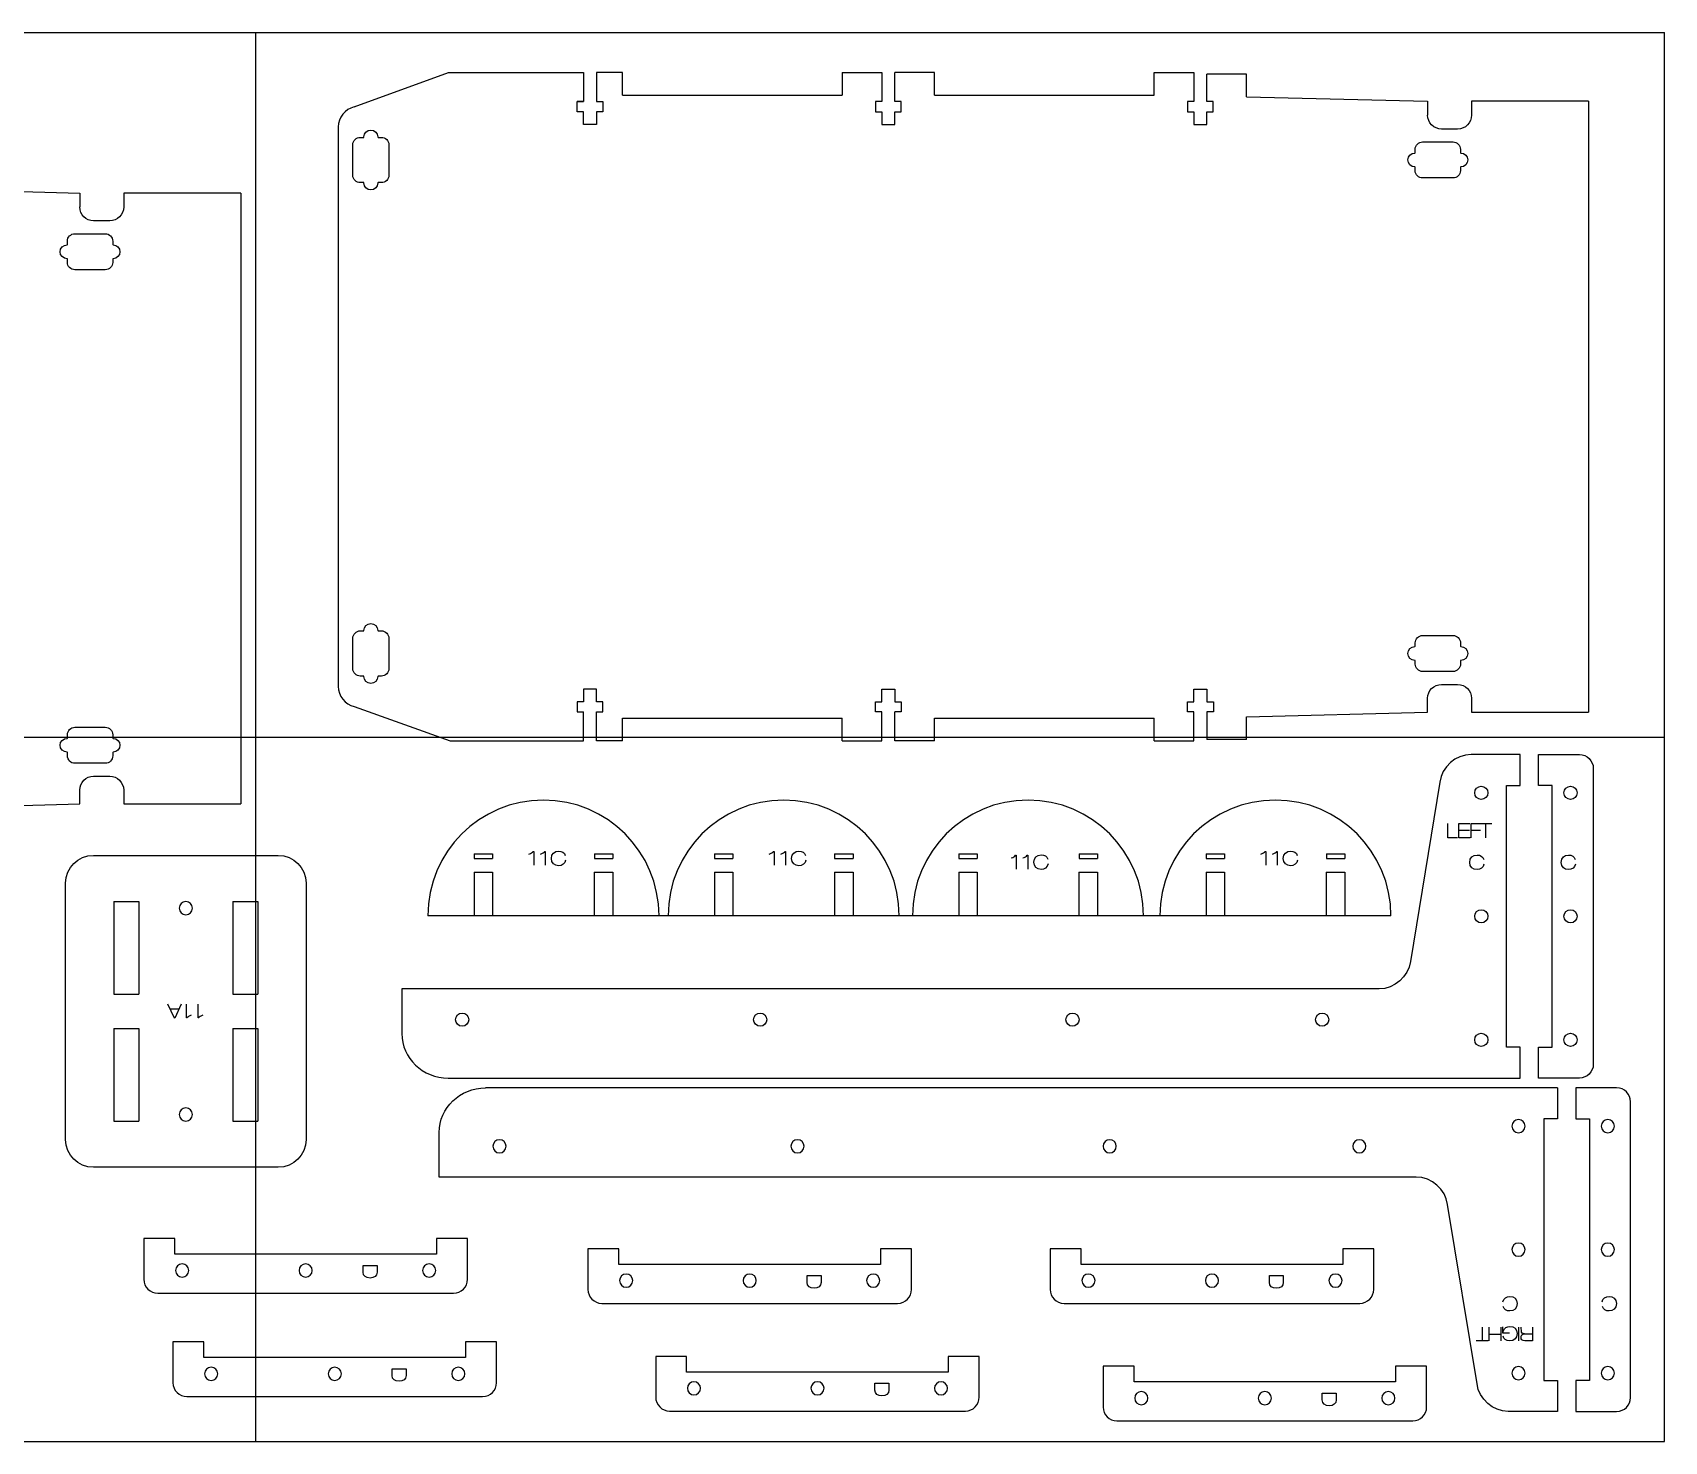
# Model space of a CAD drawing. Extents: x 0 to 610, y 0 to 305.
# Drawn here: x 256.6 to 609.6, y 0 to 304.8 of the extents above; entities that cross this region are included whole.
import ezdxf

# ---------------------------------------------------------------- set-up
doc = ezdxf.new("R2010")
doc.units = 0
doc.layers.add('CUTS', color=1, linetype='Continuous', true_color=0xff0000)
doc.layers.add('TEXT', color=5, linetype='Continuous', true_color=0x0000ff)
doc.layers.add('laser bed referance', color=3, linetype='Continuous', lineweight=25, true_color=0x00ff00)
doc.layers.add('Referance lines', color=2, linetype='Continuous', lineweight=25, true_color=0xffff00)

msp = doc.modelspace()

# ---------------------------------------------------------------- linework, layer by layer
at = {"layer": 'CUTS', "color": 1, "lineweight": 25, "true_color": 0xff0000}
for p, q in [((326.15, 288.71), (346.6, 296.14)), ((346.6, 296.14), (375.78, 296.14)), ((375.78, 296.14), (375.78, 289.88)), ((384.2, 296.14), (378.58, 296.14)), ((378.58, 296.14), (378.58, 289.88)), ((384.2, 291.24), (384.2, 296.14)), ((431.71, 296.14), (431.71, 291.24)), ((431.71, 296.14), (440.31, 296.14)), ((440.31, 296.14), (440.31, 289.88)), ((451.71, 296.14), (443.11, 296.14)), ((443.11, 289.88), (443.11, 296.14)), ((451.71, 291.24), (451.71, 296.14)), ((499.23, 291.24), (499.23, 296.14)), ((499.23, 296.14), (507.81, 296.14)), ((507.81, 296.14), (507.81, 289.88)), ((519.23, 295.84), (510.61, 295.84)), ((510.61, 289.88), (510.61, 295.84)), ((519.23, 290.94), (519.23, 295.84)), ((374.38, 287.68), (374.38, 289.88)), ((374.38, 289.88), (375.78, 289.88)), ((375.78, 289.88), (374.38, 289.88)), ((378.58, 289.88), (379.98, 289.88)), ((379.98, 289.88), (379.98, 287.68)), ((384.2, 291.24), (431.71, 291.24)), ((440.31, 289.88), (438.91, 289.88)), ((438.91, 289.88), (438.91, 287.68)), ((444.51, 289.88), (443.11, 289.88)), ((444.51, 287.68), (444.51, 289.88)), ((451.71, 291.24), (499.23, 291.24)), ((507.81, 289.88), (506.41, 289.88)), ((506.41, 289.88), (506.41, 287.68)), ((512.01, 289.88), (510.61, 289.88)), ((512.01, 287.68), (512.01, 289.88)), ((519.23, 290.94), (558.38, 289.94)), ((558.38, 289.94), (558.38, 286.94)), ((593.21, 289.94), (593.21, 157.77)), ((375.78, 287.68), (374.38, 287.68)), ((375.78, 284.93), (375.78, 287.68)), ((379.98, 287.68), (378.58, 287.68)), ((378.58, 287.68), (378.58, 284.93)), ((438.91, 287.68), (440.31, 287.68)), ((440.31, 287.68), (440.31, 284.93)), ((443.11, 284.93), (443.11, 287.68)), ((443.11, 287.68), (444.51, 287.68)), ((506.41, 287.68), (507.81, 287.68)), ((507.81, 287.68), (507.81, 284.94)), ((510.61, 284.94), (510.61, 287.68)), ((510.61, 287.68), (512.01, 287.68)), ((378.58, 284.93), (375.78, 284.93)), ((440.31, 284.93), (443.11, 284.93)), ((507.81, 284.94), (510.61, 284.94)), ((227.65, 271.08), (266.8, 270.08)), ((266.8, 270.08), (266.8, 267.08)), ((301.64, 270.08), (301.64, 137.91)), ((378.58, 162.77), (375.78, 162.77)), ((375.78, 162.77), (375.78, 160.03)), ((378.58, 160.03), (378.58, 162.77)), ((440.31, 160.03), (440.31, 162.77)), ((440.31, 162.77), (443.11, 162.77)), ((443.11, 162.77), (443.11, 160.03)), ((507.84, 160.03), (507.84, 162.77)), ((507.84, 162.77), (510.64, 162.77)), ((510.64, 162.77), (510.64, 160.03)), ((326.15, 159.01), (346.96, 151.57)), ((375.78, 160.03), (374.38, 160.03)), ((374.38, 160.03), (374.38, 157.83)), ((379.98, 160.03), (378.58, 160.03)), ((379.98, 157.83), (379.98, 160.03)), ((438.91, 157.83), (438.91, 160.03)), ((438.91, 160.03), (440.31, 160.03)), ((443.11, 160.03), (444.51, 160.03)), ((444.51, 160.03), (444.51, 157.83)), ((506.44, 157.83), (506.44, 160.03)), ((506.44, 160.03), (507.84, 160.03)), ((510.64, 160.03), (512.04, 160.03)), ((512.04, 160.03), (512.04, 157.83)), ((558.38, 157.77), (558.38, 160.77)), ((374.38, 157.83), (375.78, 157.83)), ((375.78, 151.57), (375.78, 157.83)), ((378.58, 151.57), (378.58, 157.83)), ((378.58, 157.83), (379.98, 157.83)), ((384.2, 151.57), (384.2, 156.47)), ((384.2, 156.47), (431.71, 156.47)), ((431.71, 151.57), (431.71, 156.47)), ((440.31, 157.83), (438.91, 157.83)), ((440.31, 151.57), (440.31, 157.83)), ((444.51, 157.83), (443.11, 157.83)), ((443.11, 151.57), (443.11, 157.83)), ((451.71, 151.57), (451.71, 156.47)), ((451.71, 156.47), (499.23, 156.47)), ((499.23, 151.57), (499.23, 156.47)), ((507.84, 157.83), (506.44, 157.83)), ((507.84, 151.57), (507.84, 157.83)), ((512.04, 157.83), (510.64, 157.83)), ((510.64, 157.83), (510.64, 151.87)), ((519.23, 156.77), (558.38, 157.77)), ((519.23, 151.87), (519.23, 156.77)), ((519.23, 151.87), (510.64, 151.87)), ((346.96, 151.57), (375.78, 151.57)), ((384.2, 151.57), (378.58, 151.57)), ((431.71, 151.57), (440.31, 151.57)), ((451.71, 151.57), (443.11, 151.57)), ((499.23, 151.57), (507.84, 151.57)), ((227.65, 136.91), (266.8, 137.91)), ((266.8, 137.91), (266.8, 140.91)), ((352.11, 127.13), (356.11, 127.13)), ((352.11, 127.13), (352.11, 126.13)), ((356.11, 127.13), (356.11, 126.13)), ((378.14, 127.13), (382.14, 127.13)), ((378.14, 127.13), (378.14, 126.13)), ((382.14, 127.13), (382.14, 126.13)), ((404.08, 127.13), (408.08, 127.13)), ((404.08, 127.13), (404.08, 126.13)), ((408.08, 127.13), (408.08, 126.13)), ((430.11, 127.13), (434.11, 127.13)), ((430.11, 127.13), (430.11, 126.13)), ((434.11, 127.13), (434.11, 126.13)), ((456.94, 127.13), (460.94, 127.13)), ((456.94, 127.13), (456.94, 126.13)), ((460.94, 127.13), (460.94, 126.13)), ((482.97, 127.13), (486.97, 127.13)), ((482.97, 127.13), (482.97, 126.13)), ((486.97, 127.13), (486.97, 126.13)), ((510.45, 127.13), (514.45, 127.13)), ((510.45, 127.13), (510.45, 126.13)), ((514.45, 127.13), (514.45, 126.13)), ((536.48, 127.13), (540.48, 127.13)), ((536.48, 127.13), (536.48, 126.13)), ((540.48, 127.13), (540.48, 126.13)), ((269.75, 126.79), (309.75, 126.79)), ((352.11, 126.13), (356.11, 126.13)), ((378.14, 126.13), (382.14, 126.13)), ((404.08, 126.13), (408.08, 126.13)), ((430.11, 126.13), (434.11, 126.13)), ((456.94, 126.13), (460.94, 126.13)), ((482.97, 126.13), (486.97, 126.13)), ((510.45, 126.13), (514.45, 126.13)), ((536.48, 126.13), (540.48, 126.13)), ((315.75, 120.79), (315.75, 65.3)), ((352.11, 123.13), (356.11, 123.13)), ((352.11, 123.13), (352.11, 113.72)), ((356.11, 123.13), (356.11, 113.72)), ((378.11, 123.13), (382.11, 123.13)), ((378.11, 123.13), (378.11, 113.72)), ((382.11, 123.13), (382.11, 113.72)), ((404.08, 123.13), (408.08, 123.13)), ((404.08, 123.13), (404.08, 113.72)), ((408.08, 123.13), (408.08, 113.72)), ((430.08, 123.13), (434.08, 123.13)), ((430.08, 123.13), (430.08, 113.72)), ((434.08, 123.13), (434.08, 113.72)), ((456.94, 123.13), (460.94, 123.13)), ((456.94, 123.13), (456.94, 113.72)), ((460.94, 123.13), (460.94, 113.72)), ((482.94, 123.13), (486.94, 123.13)), ((482.94, 123.13), (482.94, 113.72)), ((486.94, 123.13), (486.94, 113.72)), ((510.45, 123.13), (514.45, 123.13)), ((510.45, 123.13), (510.45, 113.72)), ((514.45, 123.13), (514.45, 113.72)), ((536.45, 123.13), (540.45, 123.13)), ((536.45, 123.13), (536.45, 113.72)), ((540.45, 123.13), (540.45, 113.72)), ((274.15, 116.79), (279.55, 116.79)), ((274.15, 116.79), (274.15, 96.79)), ((279.55, 116.79), (279.55, 96.79)), ((299.95, 116.79), (299.95, 96.79)), ((299.95, 116.79), (305.35, 116.79)), ((305.35, 116.79), (305.35, 96.79)), ((550.45, 113.74), (342.11, 113.74)), ((274.15, 96.79), (279.55, 96.79)), ((299.95, 96.79), (305.35, 96.79)), ((274.15, 89.3), (274.15, 69.3)), ((274.15, 89.3), (279.55, 89.3)), ((279.55, 89.3), (279.55, 69.3)), ((299.95, 89.3), (299.95, 69.3)), ((299.95, 89.3), (305.35, 89.3)), ((305.35, 89.3), (305.35, 69.3)), ((586.46, 76.48), (354.55, 76.48)), ((274.15, 69.3), (279.55, 69.3)), ((299.95, 69.3), (305.35, 69.3)), ((283.67, 32.06), (347.67, 32.06)), ((379.73, 29.86), (443.73, 29.86)), ((479.73, 29.86), (543.73, 29.86)), ((289.96, 9.7), (353.96, 9.7)), ((394.39, 6.56), (458.39, 6.56)), ((491.17, 4.43), (555.17, 4.43))]:
    msp.add_line(p, q, dxfattribs=at)
for points in [[(593.21, 289.94), (567.88, 289.94), (567.88, 286.94)], [(322.7, 284.41), (322.7, 163.3)], [(564.88, 283.94), (561.38, 283.94)], [(325.87, 273.96), (325.87, 280.53)], [(327.49, 282.14), (328.23, 282.14), (328.27, 282.22)], [(331.27, 282.22), (331.32, 282.14), (332.06, 282.14)], [(333.67, 280.53), (333.67, 273.96)], [(555.69, 278.79), (555.69, 279.53)], [(557.31, 281.15), (563.88, 281.15)], [(565.49, 279.53), (565.49, 278.79), (565.57, 278.75)], [(555.62, 278.75), (555.69, 278.79), (555.69, 278.79)], [(555.69, 274.96), (555.69, 275.7), (555.62, 275.75)], [(565.57, 275.75), (565.49, 275.7), (565.49, 274.96)], [(328.23, 272.34), (327.49, 272.34)], [(328.27, 272.27), (328.23, 272.34), (328.23, 272.34)], [(332.06, 272.34), (331.32, 272.34), (331.27, 272.27)], [(563.88, 273.35), (557.31, 273.35)], [(301.64, 270.08), (276.3, 270.08), (276.3, 267.08)], [(265.74, 261.29), (272.3, 261.29)], [(273.3, 264.08), (269.8, 264.08)], [(264.05, 258.89), (264.12, 258.93), (264.12, 258.93)], [(264.12, 258.93), (264.12, 259.67)], [(273.92, 259.67), (273.92, 258.93), (274, 258.89)], [(264.12, 255.1), (264.12, 255.84), (264.05, 255.89)], [(274, 255.89), (273.92, 255.84), (273.92, 255.1)], [(272.3, 253.49), (265.74, 253.49)], [(325.87, 167.19), (325.87, 173.75)], [(327.49, 175.37), (328.23, 175.37), (328.27, 175.45)], [(331.27, 175.45), (331.32, 175.37), (332.06, 175.37)], [(333.67, 173.75), (333.67, 167.19)], [(557.32, 174.37), (563.88, 174.37)], [(555.62, 171.97), (555.7, 172.02), (555.7, 172.76)], [(565.5, 172.76), (565.5, 172.02), (565.57, 171.97)], [(555.7, 168.19), (555.7, 168.93), (555.62, 168.97)], [(563.88, 166.57), (557.32, 166.57)], [(565.57, 168.97), (565.5, 168.93), (565.5, 168.93)], [(565.5, 168.93), (565.5, 168.19)], [(328.23, 165.57), (327.49, 165.57)], [(328.27, 165.49), (328.23, 165.57), (328.23, 165.57)], [(332.06, 165.57), (331.32, 165.57), (331.27, 165.49)], [(561.38, 163.77), (564.88, 163.77)], [(567.88, 160.77), (567.88, 157.77), (593.21, 157.77)], [(264.05, 152.11), (264.13, 152.16), (264.13, 152.89)], [(265.74, 154.51), (272.31, 154.51)], [(273.93, 152.89), (273.93, 152.16), (274, 152.11)], [(264.13, 148.33), (264.13, 149.06), (264.05, 149.11)], [(274, 149.11), (273.93, 149.06), (273.93, 149.06)], [(273.93, 149.06), (273.93, 148.33)], [(578.4, 85.3), (575.45, 85.3), (575.45, 141.9), (578.4, 141.9), (578.4, 148.6), (578.4, 148.6), (567.78, 148.6)], [(591.22, 78.6), (582.4, 78.6), (582.4, 85.3), (585.35, 85.3), (585.35, 141.9), (582.4, 141.9), (582.4, 148.6), (585.31, 148.6), (591.22, 148.6)], [(272.31, 146.71), (265.74, 146.71)], [(594.23, 145.6), (594.23, 81.6), (594.23, 81.6)], [(269.8, 143.91), (273.3, 143.91)], [(561.01, 142.65), (554.65, 103.83)], [(276.3, 140.91), (276.3, 137.91), (301.64, 137.91)], [(263.75, 65.3), (263.75, 120.79)], [(547.88, 97.88), (540.27, 97.88), (336.49, 97.88)], [(346.49, 78.6), (578.4, 78.6), (578.4, 85.3), (578.4, 85.3)], [(586.46, 76.48), (586.46, 69.78), (583.51, 69.78), (583.51, 13.18), (586.46, 13.18), (586.46, 6.48), (575.84, 6.48)], [(599.28, 76.48), (590.46, 76.48), (590.46, 69.78), (593.41, 69.78), (593.41, 13.18), (590.46, 13.18), (590.46, 6.48), (599.28, 6.48)], [(602.28, 9.48), (602.28, 73.48), (602.28, 73.48)], [(309.75, 59.3), (269.75, 59.3)], [(555.94, 57.2), (548.33, 57.2), (344.55, 57.2)], [(569.07, 12.43), (562.71, 51.25)], [(350.67, 35.06), (350.67, 43.88), (343.97, 43.88), (343.97, 40.48), (287.37, 40.48), (287.37, 43.88), (280.67, 43.88), (280.67, 35.06)], [(446.73, 32.86), (446.73, 41.68), (440.03, 41.68), (440.03, 38.28), (383.43, 38.28), (383.43, 41.68), (376.73, 41.68), (376.73, 32.86)], [(546.73, 32.86), (546.73, 41.68), (540.03, 41.68), (540.03, 38.28), (483.43, 38.28), (483.43, 41.68), (476.73, 41.68), (476.73, 32.86)], [(356.96, 12.7), (356.96, 21.53), (350.26, 21.53), (350.26, 18.13), (293.66, 18.13), (293.66, 21.53), (286.96, 21.53), (286.96, 12.7)], [(461.39, 9.56), (461.39, 18.38), (454.69, 18.38), (454.69, 14.98), (398.09, 14.98), (398.09, 18.38), (391.39, 18.38), (391.39, 9.56)], [(558.17, 7.43), (558.17, 16.25), (551.47, 16.25), (551.47, 12.85), (494.87, 12.85), (494.87, 16.25), (488.17, 16.25), (488.17, 7.43)]]:
    msp.add_lwpolyline(points, dxfattribs=at)
for points in [[(326.15, 288.71), (324.25, 288.29), (322.7, 286.35), (322.7, 284.41)], [(561.38, 283.94), (559.72, 283.94), (558.38, 285.28), (558.38, 286.94)], [(567.88, 286.94), (567.88, 285.28), (566.53, 283.94), (564.88, 283.94)], [(328.27, 282.22), (328.27, 283.05), (328.94, 283.73), (329.77, 283.73)], [(329.77, 283.73), (330.6, 283.73), (331.27, 283.05), (331.27, 282.22)], [(325.87, 280.53), (325.87, 281.42), (326.6, 282.14), (327.49, 282.14)], [(332.06, 282.14), (332.95, 282.14), (333.67, 281.42), (333.67, 280.53)], [(555.69, 279.53), (555.69, 280.42), (556.42, 281.15), (557.31, 281.15)], [(563.88, 281.15), (564.77, 281.15), (565.49, 280.42), (565.49, 279.53)], [(554.12, 277.25), (554.12, 278.07), (554.79, 278.75), (555.62, 278.75)], [(555.62, 275.75), (554.79, 275.75), (554.12, 276.42), (554.12, 277.25)], [(565.57, 278.75), (566.4, 278.75), (567.07, 278.07), (567.07, 277.25)], [(567.07, 277.25), (567.07, 276.42), (566.4, 275.75), (565.57, 275.75)], [(327.49, 272.34), (326.6, 272.34), (325.87, 273.07), (325.87, 273.96)], [(329.77, 270.77), (328.94, 270.77), (328.27, 271.44), (328.27, 272.27)], [(331.27, 272.27), (331.27, 271.44), (330.6, 270.77), (329.77, 270.77)], [(333.67, 273.96), (333.67, 273.07), (332.95, 272.34), (332.06, 272.34)], [(557.31, 273.35), (556.42, 273.35), (555.69, 274.07), (555.69, 274.96)], [(565.49, 274.96), (565.49, 274.07), (564.77, 273.35), (563.88, 273.35)], [(269.8, 264.08), (268.15, 264.08), (266.8, 265.42), (266.8, 267.08)], [(276.3, 267.08), (276.3, 265.42), (274.96, 264.08), (273.3, 264.08)], [(264.12, 259.67), (264.12, 260.56), (264.85, 261.29), (265.74, 261.29)], [(272.3, 261.29), (273.19, 261.29), (273.92, 260.56), (273.92, 259.67)], [(262.55, 257.39), (262.55, 258.21), (263.22, 258.89), (264.05, 258.89)], [(274, 258.89), (274.83, 258.89), (275.5, 258.21), (275.5, 257.39)], [(264.05, 255.89), (263.22, 255.89), (262.55, 256.56), (262.55, 257.39)], [(265.74, 253.49), (264.85, 253.49), (264.12, 254.21), (264.12, 255.1)], [(273.92, 255.1), (273.92, 254.21), (273.19, 253.49), (272.3, 253.49)], [(275.5, 257.39), (275.5, 256.56), (274.83, 255.89), (274, 255.89)], [(328.27, 175.45), (328.27, 176.28), (328.94, 176.95), (329.77, 176.95)], [(329.77, 176.95), (330.6, 176.95), (331.27, 176.28), (331.27, 175.45)], [(325.87, 173.75), (325.87, 174.64), (326.6, 175.37), (327.49, 175.37)], [(332.06, 175.37), (332.95, 175.37), (333.67, 174.64), (333.67, 173.75)], [(555.7, 172.76), (555.7, 173.65), (556.43, 174.37), (557.32, 174.37)], [(563.88, 174.37), (564.77, 174.37), (565.5, 173.65), (565.5, 172.76)], [(554.12, 170.47), (554.12, 171.3), (554.79, 171.97), (555.62, 171.97)], [(555.62, 168.97), (554.79, 168.97), (554.12, 169.64), (554.12, 170.47)], [(565.57, 171.97), (566.4, 171.97), (567.07, 171.3), (567.07, 170.47)], [(567.07, 170.47), (567.07, 169.64), (566.4, 168.97), (565.57, 168.97)], [(327.49, 165.57), (326.6, 165.57), (325.87, 166.29), (325.87, 167.19)], [(333.67, 167.19), (333.67, 166.29), (332.95, 165.57), (332.06, 165.57)], [(557.32, 166.57), (556.43, 166.57), (555.7, 167.3), (555.7, 168.19)], [(565.5, 168.19), (565.5, 167.3), (564.77, 166.57), (563.88, 166.57)], [(322.7, 163.3), (322.7, 161.36), (324.25, 159.42), (326.15, 159.01)], [(329.77, 163.99), (328.94, 163.99), (328.27, 164.67), (328.27, 165.49)], [(331.27, 165.49), (331.27, 164.67), (330.6, 163.99), (329.77, 163.99)], [(558.38, 160.77), (558.38, 162.43), (559.72, 163.77), (561.38, 163.77)], [(564.88, 163.77), (566.53, 163.77), (567.88, 162.43), (567.88, 160.77)], [(262.55, 150.61), (262.55, 151.44), (263.22, 152.11), (264.05, 152.11)], [(264.13, 152.89), (264.13, 153.79), (264.85, 154.51), (265.74, 154.51)], [(272.31, 154.51), (273.2, 154.51), (273.93, 153.79), (273.93, 152.89)], [(274, 152.11), (274.83, 152.11), (275.5, 151.44), (275.5, 150.61)], [(264.05, 149.11), (263.22, 149.11), (262.55, 149.78), (262.55, 150.61)], [(265.74, 146.71), (264.85, 146.71), (264.13, 147.44), (264.13, 148.33)], [(273.93, 148.33), (273.93, 147.44), (273.2, 146.71), (272.31, 146.71)], [(275.5, 150.61), (275.5, 149.78), (274.83, 149.11), (274, 149.11)], [(567.78, 148.6), (564.48, 148.6), (561.43, 145.93), (561.01, 142.65)], [(591.22, 148.6), (592.87, 148.6), (594.23, 147.25), (594.23, 145.6)], [(266.8, 140.91), (266.8, 142.57), (268.15, 143.91), (269.8, 143.91)], [(273.3, 143.91), (274.96, 143.91), (276.3, 142.57), (276.3, 140.91)], [(568.57, 140.33), (568.57, 141.11), (569.2, 141.75), (569.99, 141.75)], [(569.99, 141.75), (570.78, 141.75), (571.42, 141.11), (571.42, 140.33)], [(587.88, 140.33), (587.88, 141.11), (588.52, 141.75), (589.31, 141.75)], [(589.31, 141.75), (590.1, 141.75), (590.73, 141.11), (590.73, 140.33)], [(367.11, 138.74), (353.3, 138.74), (342.11, 127.55), (342.11, 113.74)], [(392.11, 113.74), (392.11, 127.55), (380.91, 138.74), (367.11, 138.74)], [(419.08, 138.74), (405.28, 138.74), (394.08, 127.55), (394.08, 113.74)], [(444.08, 113.74), (444.08, 127.55), (432.89, 138.74), (419.08, 138.74)], [(471.94, 138.74), (458.13, 138.74), (446.94, 127.55), (446.94, 113.74)], [(496.94, 113.74), (496.94, 127.55), (485.75, 138.74), (471.94, 138.74)], [(525.45, 138.74), (511.64, 138.74), (500.45, 127.55), (500.45, 113.74)], [(550.45, 113.74), (550.45, 127.55), (539.26, 138.74), (525.45, 138.74)], [(569.99, 138.9), (569.2, 138.9), (568.57, 139.54), (568.57, 140.33)], [(571.42, 140.33), (571.42, 139.54), (570.78, 138.9), (569.99, 138.9)], [(589.31, 138.9), (588.52, 138.9), (587.88, 139.54), (587.88, 140.33)], [(590.73, 140.33), (590.73, 139.54), (590.1, 138.9), (589.31, 138.9)], [(263.75, 120.79), (263.75, 124.1), (266.44, 126.79), (269.75, 126.79)], [(309.75, 126.79), (313.06, 126.79), (315.75, 124.1), (315.75, 120.79)], [(289.75, 116.79), (288.96, 116.79), (288.33, 116.15), (288.33, 115.37)], [(291.18, 115.37), (291.18, 116.15), (290.54, 116.79), (289.75, 116.79)], [(288.33, 115.37), (288.33, 114.58), (288.96, 113.94), (289.75, 113.94)], [(289.75, 113.94), (290.54, 113.94), (291.18, 114.58), (291.18, 115.37)], [(568.57, 113.6), (568.57, 114.39), (569.2, 115.03), (569.99, 115.03)], [(569.99, 112.18), (569.2, 112.18), (568.57, 112.82), (568.57, 113.6)], [(569.99, 115.03), (570.78, 115.03), (571.42, 114.39), (571.42, 113.6)], [(571.42, 113.6), (571.42, 112.82), (570.78, 112.18), (569.99, 112.18)], [(587.88, 113.6), (587.88, 114.39), (588.52, 115.03), (589.31, 115.03)], [(589.31, 112.18), (588.52, 112.18), (587.88, 112.82), (587.88, 113.6)], [(589.31, 115.03), (590.1, 115.03), (590.73, 114.39), (590.73, 113.6)], [(590.73, 113.6), (590.73, 112.82), (590.1, 112.18), (589.31, 112.18)], [(554.65, 103.83), (554.22, 100.56), (551.17, 97.88), (547.88, 97.88)], [(336.49, 97.88), (336.49, 97.88), (336.49, 93.55), (336.49, 88.24)], [(348.11, 91.24), (348.11, 92.03), (348.75, 92.67), (349.54, 92.67)], [(349.54, 92.67), (350.32, 92.67), (350.96, 92.03), (350.96, 91.24)], [(412.58, 91.24), (412.58, 92.03), (413.22, 92.67), (414.01, 92.67)], [(414.01, 92.67), (414.8, 92.67), (415.43, 92.03), (415.43, 91.24)], [(480.12, 91.24), (480.12, 92.03), (480.75, 92.67), (481.54, 92.67)], [(481.54, 92.67), (482.33, 92.67), (482.97, 92.03), (482.97, 91.24)], [(534.13, 91.24), (534.13, 92.03), (534.76, 92.67), (535.55, 92.67)], [(535.55, 92.67), (536.34, 92.67), (536.98, 92.03), (536.98, 91.24)], [(349.54, 89.82), (348.75, 89.82), (348.11, 90.46), (348.11, 91.24)], [(350.96, 91.24), (350.96, 90.46), (350.32, 89.82), (349.54, 89.82)], [(414.01, 89.82), (413.22, 89.82), (412.58, 90.46), (412.58, 91.24)], [(415.43, 91.24), (415.43, 90.46), (414.8, 89.82), (414.01, 89.82)], [(481.54, 89.82), (480.75, 89.82), (480.12, 90.46), (480.12, 91.24)], [(482.97, 91.24), (482.97, 90.46), (482.33, 89.82), (481.54, 89.82)], [(535.55, 89.82), (534.76, 89.82), (534.13, 90.46), (534.13, 91.24)], [(536.98, 91.24), (536.98, 90.46), (536.34, 89.82), (535.55, 89.82)], [(568.57, 86.88), (568.57, 87.67), (569.2, 88.3), (569.99, 88.3)], [(569.99, 88.3), (570.78, 88.3), (571.42, 87.67), (571.42, 86.88)], [(587.88, 86.88), (587.88, 87.67), (588.52, 88.3), (589.31, 88.3)], [(589.31, 88.3), (590.1, 88.3), (590.73, 87.67), (590.73, 86.88)], [(336.49, 88.24), (336.49, 82.94), (340.99, 78.6), (346.49, 78.6)], [(569.99, 85.45), (569.2, 85.45), (568.57, 86.09), (568.57, 86.88)], [(571.42, 86.88), (571.42, 86.09), (570.78, 85.45), (569.99, 85.45)], [(589.31, 85.45), (588.52, 85.45), (587.88, 86.09), (587.88, 86.88)], [(590.73, 86.88), (590.73, 86.09), (590.1, 85.45), (589.31, 85.45)], [(594.23, 81.6), (594.23, 79.95), (592.87, 78.6), (591.22, 78.6)], [(344.55, 66.84), (344.55, 72.14), (349.05, 76.48), (354.55, 76.48)], [(602.28, 73.48), (602.28, 75.13), (600.93, 76.48), (599.28, 76.48)], [(289.75, 72.15), (288.96, 72.15), (288.33, 71.52), (288.33, 70.73)], [(288.33, 70.73), (288.33, 69.94), (288.96, 69.3), (289.75, 69.3)], [(291.18, 70.73), (291.18, 71.52), (290.54, 72.15), (289.75, 72.15)], [(289.75, 69.3), (290.54, 69.3), (291.18, 69.94), (291.18, 70.73)], [(578.05, 69.63), (577.26, 69.63), (576.63, 68.99), (576.63, 68.21)], [(576.63, 68.21), (576.63, 67.42), (577.26, 66.78), (578.05, 66.78)], [(579.48, 68.21), (579.48, 68.99), (578.84, 69.63), (578.05, 69.63)], [(578.05, 66.78), (578.84, 66.78), (579.48, 67.42), (579.48, 68.21)], [(597.37, 69.63), (596.58, 69.63), (595.94, 68.99), (595.94, 68.21)], [(595.94, 68.21), (595.94, 67.42), (596.58, 66.78), (597.37, 66.78)], [(598.79, 68.21), (598.79, 68.99), (598.15, 69.63), (597.37, 69.63)], [(597.37, 66.78), (598.15, 66.78), (598.79, 67.42), (598.79, 68.21)], [(269.75, 59.3), (266.44, 59.3), (263.75, 61.99), (263.75, 65.3)], [(315.75, 65.3), (315.75, 61.99), (313.06, 59.3), (309.75, 59.3)], [(344.55, 57.2), (344.55, 57.2), (344.55, 61.54), (344.55, 66.84)], [(357.6, 65.27), (356.81, 65.27), (356.17, 64.63), (356.17, 63.84)], [(356.17, 63.84), (356.17, 63.06), (356.81, 62.42), (357.6, 62.42)], [(359.02, 63.84), (359.02, 64.63), (358.38, 65.27), (357.6, 65.27)], [(357.6, 62.42), (358.38, 62.42), (359.02, 63.06), (359.02, 63.84)], [(422.07, 65.27), (421.28, 65.27), (420.64, 64.63), (420.64, 63.84)], [(420.64, 63.84), (420.64, 63.06), (421.28, 62.42), (422.07, 62.42)], [(423.49, 63.84), (423.49, 64.63), (422.86, 65.27), (422.07, 65.27)], [(422.07, 62.42), (422.86, 62.42), (423.49, 63.06), (423.49, 63.84)], [(489.6, 65.27), (488.82, 65.27), (488.18, 64.63), (488.18, 63.84)], [(488.18, 63.84), (488.18, 63.06), (488.82, 62.42), (489.6, 62.42)], [(491.03, 63.84), (491.03, 64.63), (490.39, 65.27), (489.6, 65.27)], [(489.6, 62.42), (490.39, 62.42), (491.03, 63.06), (491.03, 63.84)], [(543.61, 65.27), (542.83, 65.27), (542.19, 64.63), (542.19, 63.84)], [(542.19, 63.84), (542.19, 63.06), (542.83, 62.42), (543.61, 62.42)], [(545.04, 63.84), (545.04, 64.63), (544.4, 65.27), (543.61, 65.27)], [(543.61, 62.42), (544.4, 62.42), (545.04, 63.06), (545.04, 63.84)], [(562.71, 51.25), (562.28, 54.52), (559.24, 57.2), (555.94, 57.2)], [(578.05, 42.91), (577.26, 42.91), (576.63, 42.27), (576.63, 41.48)], [(579.48, 41.48), (579.48, 42.27), (578.84, 42.91), (578.05, 42.91)], [(597.37, 42.91), (596.58, 42.91), (595.94, 42.27), (595.94, 41.48)], [(598.79, 41.48), (598.79, 42.27), (598.15, 42.91), (597.37, 42.91)], [(576.63, 41.48), (576.63, 40.7), (577.26, 40.06), (578.05, 40.06)], [(578.05, 40.06), (578.84, 40.06), (579.48, 40.7), (579.48, 41.48)], [(595.94, 41.48), (595.94, 40.7), (596.58, 40.06), (597.37, 40.06)], [(597.37, 40.06), (598.15, 40.06), (598.79, 40.7), (598.79, 41.48)], [(288.94, 38.4), (288.16, 38.4), (287.52, 37.76), (287.52, 36.97)], [(287.52, 36.97), (287.52, 36.19), (288.16, 35.55), (288.94, 35.55)], [(290.37, 36.97), (290.37, 37.76), (289.73, 38.4), (288.94, 38.4)], [(288.94, 35.55), (289.73, 35.55), (290.37, 36.19), (290.37, 36.97)], [(315.67, 38.4), (314.88, 38.4), (314.24, 37.76), (314.24, 36.97)], [(314.24, 36.97), (314.24, 36.19), (314.88, 35.55), (315.67, 35.55)], [(317.09, 36.97), (317.09, 37.76), (316.46, 38.4), (315.67, 38.4)], [(315.67, 35.55), (316.46, 35.55), (317.09, 36.19), (317.09, 36.97)], [(342.39, 38.4), (341.61, 38.4), (340.97, 37.76), (340.97, 36.97)], [(340.97, 36.97), (340.97, 36.19), (341.61, 35.55), (342.39, 35.55)], [(343.82, 36.97), (343.82, 37.76), (343.18, 38.4), (342.39, 38.4)], [(342.39, 35.55), (343.18, 35.55), (343.82, 36.19), (343.82, 36.97)], [(385.01, 36.2), (384.22, 36.2), (383.58, 35.56), (383.58, 34.78)], [(386.43, 34.78), (386.43, 35.56), (385.79, 36.2), (385.01, 36.2)], [(411.73, 36.2), (410.94, 36.2), (410.31, 35.56), (410.31, 34.78)], [(413.16, 34.78), (413.16, 35.56), (412.52, 36.2), (411.73, 36.2)], [(438.45, 36.2), (437.67, 36.2), (437.03, 35.56), (437.03, 34.78)], [(439.88, 34.78), (439.88, 35.56), (439.24, 36.2), (438.45, 36.2)], [(485.01, 36.2), (484.22, 36.2), (483.58, 35.56), (483.58, 34.78)], [(486.43, 34.78), (486.43, 35.56), (485.79, 36.2), (485.01, 36.2)], [(511.73, 36.2), (510.94, 36.2), (510.31, 35.56), (510.31, 34.78)], [(513.16, 34.78), (513.16, 35.56), (512.52, 36.2), (511.73, 36.2)], [(538.45, 36.2), (537.67, 36.2), (537.03, 35.56), (537.03, 34.78)], [(539.88, 34.78), (539.88, 35.56), (539.24, 36.2), (538.45, 36.2)], [(280.67, 35.06), (280.67, 33.41), (282.02, 32.06), (283.67, 32.06)], [(347.67, 32.06), (349.32, 32.06), (350.67, 33.41), (350.67, 35.06)], [(376.73, 32.86), (376.73, 31.21), (378.08, 29.86), (379.73, 29.86)], [(383.58, 34.78), (383.58, 33.99), (384.22, 33.35), (385.01, 33.35)], [(385.01, 33.35), (385.79, 33.35), (386.43, 33.99), (386.43, 34.78)], [(410.31, 34.78), (410.31, 33.99), (410.94, 33.35), (411.73, 33.35)], [(411.73, 33.35), (412.52, 33.35), (413.16, 33.99), (413.16, 34.78)], [(437.03, 34.78), (437.03, 33.99), (437.67, 33.35), (438.45, 33.35)], [(438.45, 33.35), (439.24, 33.35), (439.88, 33.99), (439.88, 34.78)], [(443.73, 29.86), (445.38, 29.86), (446.73, 31.21), (446.73, 32.86)], [(476.73, 32.86), (476.73, 31.21), (478.08, 29.86), (479.73, 29.86)], [(483.58, 34.78), (483.58, 33.99), (484.22, 33.35), (485.01, 33.35)], [(485.01, 33.35), (485.79, 33.35), (486.43, 33.99), (486.43, 34.78)], [(510.31, 34.78), (510.31, 33.99), (510.94, 33.35), (511.73, 33.35)], [(511.73, 33.35), (512.52, 33.35), (513.16, 33.99), (513.16, 34.78)], [(537.03, 34.78), (537.03, 33.99), (537.67, 33.35), (538.45, 33.35)], [(538.45, 33.35), (539.24, 33.35), (539.88, 33.99), (539.88, 34.78)], [(543.73, 29.86), (545.38, 29.86), (546.73, 31.21), (546.73, 32.86)], [(295.24, 16.04), (294.45, 16.04), (293.81, 15.41), (293.81, 14.62)], [(293.81, 14.62), (293.81, 13.83), (294.45, 13.2), (295.24, 13.2)], [(296.66, 14.62), (296.66, 15.41), (296.02, 16.04), (295.24, 16.04)], [(295.24, 13.2), (296.02, 13.2), (296.66, 13.83), (296.66, 14.62)], [(321.96, 16.04), (321.17, 16.04), (320.54, 15.41), (320.54, 14.62)], [(320.54, 14.62), (320.54, 13.83), (321.17, 13.2), (321.96, 13.2)], [(323.39, 14.62), (323.39, 15.41), (322.75, 16.04), (321.96, 16.04)], [(321.96, 13.2), (322.75, 13.2), (323.39, 13.83), (323.39, 14.62)], [(348.69, 16.04), (347.9, 16.04), (347.26, 15.41), (347.26, 14.62)], [(347.26, 14.62), (347.26, 13.83), (347.9, 13.2), (348.69, 13.2)], [(350.11, 14.62), (350.11, 15.41), (349.47, 16.04), (348.69, 16.04)], [(348.69, 13.2), (349.47, 13.2), (350.11, 13.83), (350.11, 14.62)], [(578.05, 16.18), (577.26, 16.18), (576.63, 15.54), (576.63, 14.76)], [(576.63, 14.76), (576.63, 13.97), (577.26, 13.33), (578.05, 13.33)], [(579.48, 14.76), (579.48, 15.54), (578.84, 16.18), (578.05, 16.18)], [(578.05, 13.33), (578.84, 13.33), (579.48, 13.97), (579.48, 14.76)], [(597.37, 16.18), (596.58, 16.18), (595.94, 15.54), (595.94, 14.76)], [(595.94, 14.76), (595.94, 13.97), (596.58, 13.33), (597.37, 13.33)], [(598.79, 14.76), (598.79, 15.54), (598.15, 16.18), (597.37, 16.18)], [(597.37, 13.33), (598.15, 13.33), (598.79, 13.97), (598.79, 14.76)], [(286.96, 12.7), (286.96, 11.05), (288.31, 9.7), (289.96, 9.7)], [(353.96, 9.7), (355.61, 9.7), (356.96, 11.05), (356.96, 12.7)], [(399.67, 12.9), (398.88, 12.9), (398.24, 12.26), (398.24, 11.48)], [(398.24, 11.48), (398.24, 10.69), (398.88, 10.05), (399.67, 10.05)], [(401.09, 11.48), (401.09, 12.26), (400.45, 12.9), (399.67, 12.9)], [(399.67, 10.05), (400.45, 10.05), (401.09, 10.69), (401.09, 11.48)], [(426.39, 12.9), (425.6, 12.9), (424.97, 12.26), (424.97, 11.48)], [(424.97, 11.48), (424.97, 10.69), (425.6, 10.05), (426.39, 10.05)], [(427.82, 11.48), (427.82, 12.26), (427.18, 12.9), (426.39, 12.9)], [(426.39, 10.05), (427.18, 10.05), (427.82, 10.69), (427.82, 11.48)], [(453.12, 12.9), (452.33, 12.9), (451.69, 12.26), (451.69, 11.48)], [(451.69, 11.48), (451.69, 10.69), (452.33, 10.05), (453.12, 10.05)], [(454.54, 11.48), (454.54, 12.26), (453.9, 12.9), (453.12, 12.9)], [(453.12, 10.05), (453.9, 10.05), (454.54, 10.69), (454.54, 11.48)], [(496.45, 10.77), (495.66, 10.77), (495.02, 10.13), (495.02, 9.35)], [(497.87, 9.35), (497.87, 10.13), (497.24, 10.77), (496.45, 10.77)], [(523.17, 10.77), (522.39, 10.77), (521.75, 10.13), (521.75, 9.35)], [(524.6, 9.35), (524.6, 10.13), (523.96, 10.77), (523.17, 10.77)], [(549.9, 10.77), (549.11, 10.77), (548.47, 10.13), (548.47, 9.35)], [(551.32, 9.35), (551.32, 10.13), (550.68, 10.77), (549.9, 10.77)], [(575.84, 6.48), (572.54, 6.48), (569.49, 9.16), (569.07, 12.43)], [(391.39, 9.56), (391.39, 7.91), (392.74, 6.56), (394.39, 6.56)], [(458.39, 6.56), (460.04, 6.56), (461.39, 7.91), (461.39, 9.56)], [(488.17, 7.43), (488.17, 5.78), (489.52, 4.43), (491.17, 4.43)], [(495.02, 9.35), (495.02, 8.56), (495.66, 7.92), (496.45, 7.92)], [(496.45, 7.92), (497.24, 7.92), (497.87, 8.56), (497.87, 9.35)], [(521.75, 9.35), (521.75, 8.56), (522.39, 7.92), (523.17, 7.92)], [(523.17, 7.92), (523.96, 7.92), (524.6, 8.56), (524.6, 9.35)], [(548.47, 9.35), (548.47, 8.56), (549.11, 7.92), (549.9, 7.92)], [(549.9, 7.92), (550.68, 7.92), (551.32, 8.56), (551.32, 9.35)], [(555.17, 4.43), (556.82, 4.43), (558.17, 5.78), (558.17, 7.43)], [(599.28, 6.48), (600.93, 6.48), (602.28, 7.83), (602.28, 9.48)]]:
    msp.add_open_spline(points, degree=3, dxfattribs=at)
at = {"layer": 'laser bed referance'}
for p, q in [((0, 304.8), (609.6, 304.8)), ((609.6, 0), (609.6, 304.8)), ((0, 0), (609.6, 0))]:
    msp.add_line(p, q, dxfattribs=at)
at = {"layer": 'Referance lines'}
for p, q in [((304.8, 304.8), (304.8, 0)), ((0, 152.4), (609.6, 152.4))]:
    msp.add_line(p, q, dxfattribs=at)
at = {"layer": 'TEXT', "color": 5, "lineweight": 25, "true_color": 0x0000ff}
for points in [[(564.88, 130.6), (562.74, 130.6), (562.74, 133.65)], [(567.57, 130.6), (565.17, 130.6), (565.17, 133.65), (567.54, 133.65)], [(565.17, 132.23), (567.44, 132.23)], [(567.83, 130.6), (567.83, 133.65), (569.97, 133.65)], [(567.83, 132.23), (569.85, 132.23)], [(569.64, 133.65), (572.27, 133.65)], [(570.96, 130.6), (570.96, 133.65)], [(364.9, 127.62), (365.01, 127.62), (365.01, 124.64)], [(367.4, 127.62), (367.51, 127.62), (367.51, 124.64)], [(416.88, 127.62), (416.99, 127.62), (416.99, 124.64)], [(419.38, 127.62), (419.49, 127.62), (419.49, 124.64)], [(523.25, 127.62), (523.36, 127.62), (523.36, 124.64)], [(525.75, 127.62), (525.86, 127.62), (525.86, 124.64)], [(469.26, 126.81), (469.37, 126.81), (469.37, 123.83)], [(471.76, 126.81), (471.87, 126.81), (471.87, 123.83)], [(288.75, 94.56), (287.37, 91.54), (287.26, 91.54), (285.87, 94.56)], [(286.33, 93.56), (288.3, 93.56)], [(289.99, 91.61), (289.88, 91.61), (289.88, 94.59)], [(292.49, 91.61), (292.38, 91.61), (292.38, 94.59)], [(328.09, 36.6), (328.09, 38.07), (331.11, 38.07), (331.11, 38.07)], [(331.11, 38.07), (331.11, 36.6)], [(424.15, 34.4), (424.15, 35.87), (427.17, 35.87), (427.17, 35.87)], [(427.17, 35.87), (427.17, 34.4)], [(524.15, 34.4), (524.15, 35.87), (527.17, 35.87), (527.17, 35.87)], [(527.17, 35.87), (527.17, 34.4)], [(570.22, 24.74), (570.22, 21.78)], [(571.67, 21.75), (571.67, 24.74)], [(574.23, 24.74), (574.23, 21.75)], [(576.09, 23.4), (574.68, 23.4), (574.68, 24.81)], [(578.11, 21.75), (578.11, 24.74)], [(581.08, 24.74), (581.08, 21.75), (579.43, 21.75)], [(571.46, 21.75), (568.89, 21.75)], [(574.23, 23.14), (571.67, 23.14)], [(579.32, 23.28), (579.32, 23.29), (581.08, 23.29)], [(334.38, 14.25), (334.38, 15.72), (337.4, 15.72), (337.4, 15.72)], [(337.4, 15.72), (337.4, 14.25)], [(438.81, 11.1), (438.81, 12.57), (441.83, 12.57), (441.83, 12.57)], [(441.83, 12.57), (441.83, 11.1)], [(535.6, 8.97), (535.6, 10.45), (538.62, 10.45), (538.62, 10.45)], [(538.62, 10.45), (538.62, 8.97)]]:
    msp.add_lwpolyline(points, dxfattribs=at)
for points in [[(363.96, 127.06), (364.42, 127.17), (364.73, 127.41), (364.9, 127.62)], [(366.46, 127.06), (366.92, 127.17), (367.23, 127.41), (367.4, 127.62)], [(368.83, 126.13), (368.83, 127.13), (369.53, 127.71), (370.39, 127.71)], [(370.39, 127.71), (371.11, 127.71), (371.68, 127.42), (371.84, 126.76)], [(415.94, 127.06), (416.4, 127.17), (416.7, 127.41), (416.88, 127.62)], [(418.44, 127.06), (418.9, 127.17), (419.2, 127.41), (419.38, 127.62)], [(420.8, 126.13), (420.8, 127.13), (421.51, 127.71), (422.37, 127.71)], [(422.37, 127.71), (423.08, 127.71), (423.65, 127.42), (423.81, 126.76)], [(522.31, 127.06), (522.77, 127.17), (523.07, 127.41), (523.25, 127.62)], [(524.81, 127.06), (525.27, 127.17), (525.57, 127.41), (525.75, 127.62)], [(527.17, 126.13), (527.17, 127.13), (527.88, 127.71), (528.74, 127.71)], [(528.74, 127.71), (529.45, 127.71), (530.02, 127.42), (530.18, 126.76)], [(370.39, 124.55), (369.53, 124.55), (368.83, 125.13), (368.83, 126.13)], [(371.91, 125.77), (371.82, 124.96), (371.09, 124.55), (370.39, 124.55)], [(422.37, 124.55), (421.51, 124.55), (420.8, 125.13), (420.8, 126.13)], [(423.88, 125.77), (423.8, 124.96), (423.07, 124.55), (422.37, 124.55)], [(468.32, 126.24), (468.78, 126.36), (469.09, 126.6), (469.26, 126.81)], [(470.82, 126.24), (471.28, 126.36), (471.59, 126.6), (471.76, 126.81)], [(473.19, 125.32), (473.19, 126.32), (473.89, 126.9), (474.75, 126.9)], [(474.75, 123.74), (473.89, 123.74), (473.19, 124.32), (473.19, 125.32)], [(474.75, 126.9), (475.47, 126.9), (476.04, 126.61), (476.2, 125.95)], [(476.27, 124.95), (476.18, 124.15), (475.45, 123.74), (474.75, 123.74)], [(528.74, 124.55), (527.88, 124.55), (527.17, 125.13), (527.17, 126.13)], [(530.25, 125.77), (530.16, 124.96), (529.44, 124.55), (528.74, 124.55)], [(567.5, 125.28), (567.5, 126.28), (568.21, 126.86), (569.07, 126.86)], [(569.07, 123.71), (568.21, 123.71), (567.5, 124.28), (567.5, 125.28)], [(569.07, 126.86), (569.78, 126.86), (570.35, 126.57), (570.51, 125.91)], [(570.58, 124.92), (570.49, 124.11), (569.77, 123.71), (569.07, 123.71)], [(587.29, 125.28), (587.29, 126.28), (587.99, 126.86), (588.86, 126.86)], [(588.86, 123.71), (587.99, 123.71), (587.29, 124.28), (587.29, 125.28)], [(588.86, 126.86), (589.57, 126.86), (590.14, 126.57), (590.3, 125.91)], [(590.37, 124.92), (590.28, 124.11), (589.55, 123.71), (588.86, 123.71)], [(290.93, 92.18), (290.47, 92.06), (290.16, 91.82), (289.99, 91.61)], [(293.43, 92.18), (292.97, 92.06), (292.66, 91.82), (292.49, 91.61)], [(329.6, 35.34), (328.7, 35.34), (328.09, 35.77), (328.09, 36.6)], [(331.11, 36.6), (331.11, 35.77), (330.5, 35.34), (329.6, 35.34)], [(425.66, 33.14), (424.76, 33.14), (424.15, 33.57), (424.15, 34.4)], [(427.17, 34.4), (427.17, 33.57), (426.56, 33.14), (425.66, 33.14)], [(525.66, 33.14), (524.76, 33.14), (524.15, 33.57), (524.15, 34.4)], [(527.17, 34.4), (527.17, 33.57), (526.56, 33.14), (525.66, 33.14)], [(574.68, 30.17), (574.76, 30.97), (575.49, 31.38), (576.19, 31.38)], [(576.19, 28.22), (575.47, 28.22), (574.91, 28.52), (574.75, 29.17)], [(576.19, 31.38), (577.05, 31.38), (577.76, 30.8), (577.76, 29.8)], [(577.76, 29.8), (577.76, 28.8), (577.05, 28.22), (576.19, 28.22)], [(596.14, 30.17), (596.23, 30.97), (596.96, 31.38), (597.66, 31.38)], [(597.66, 28.22), (596.94, 28.22), (596.38, 28.52), (596.22, 29.17)], [(597.66, 31.38), (598.52, 31.38), (599.22, 30.8), (599.22, 29.8)], [(599.22, 29.8), (599.22, 28.8), (598.52, 28.22), (597.66, 28.22)], [(574.79, 23.9), (575, 24.59), (575.57, 24.87), (576.2, 24.87)], [(576.2, 24.87), (577.05, 24.87), (577.75, 24.3), (577.75, 23.31)], [(578.66, 23.91), (578.66, 24.02), (578.66, 24.62), (578.6, 24.74)], [(574.68, 23.4), (574.73, 23.75), (574.79, 23.9), (574.79, 23.9)], [(576.2, 21.75), (575.27, 21.75), (574.84, 22.17), (574.73, 22.74)], [(577.75, 23.31), (577.75, 22.33), (577.05, 21.75), (576.2, 21.75)], [(578.61, 22.57), (578.61, 22.85), (578.8, 23.25), (579.32, 23.28)], [(579.43, 21.75), (578.84, 21.75), (578.61, 22.04), (578.61, 22.57)], [(579.32, 23.29), (578.86, 23.29), (578.66, 23.5), (578.66, 23.91)], [(335.89, 12.99), (334.99, 12.99), (334.38, 13.41), (334.38, 14.25)], [(337.4, 14.25), (337.4, 13.41), (336.8, 12.99), (335.89, 12.99)], [(440.32, 9.84), (439.42, 9.84), (438.81, 10.27), (438.81, 11.1)], [(441.83, 11.1), (441.83, 10.27), (441.23, 9.84), (440.32, 9.84)], [(537.11, 7.71), (536.2, 7.71), (535.6, 8.14), (535.6, 8.97)], [(538.62, 8.97), (538.62, 8.14), (538.01, 7.71), (537.11, 7.71)]]:
    msp.add_open_spline(points, degree=3, dxfattribs=at)

doc.saveas('drawing.dxf')
